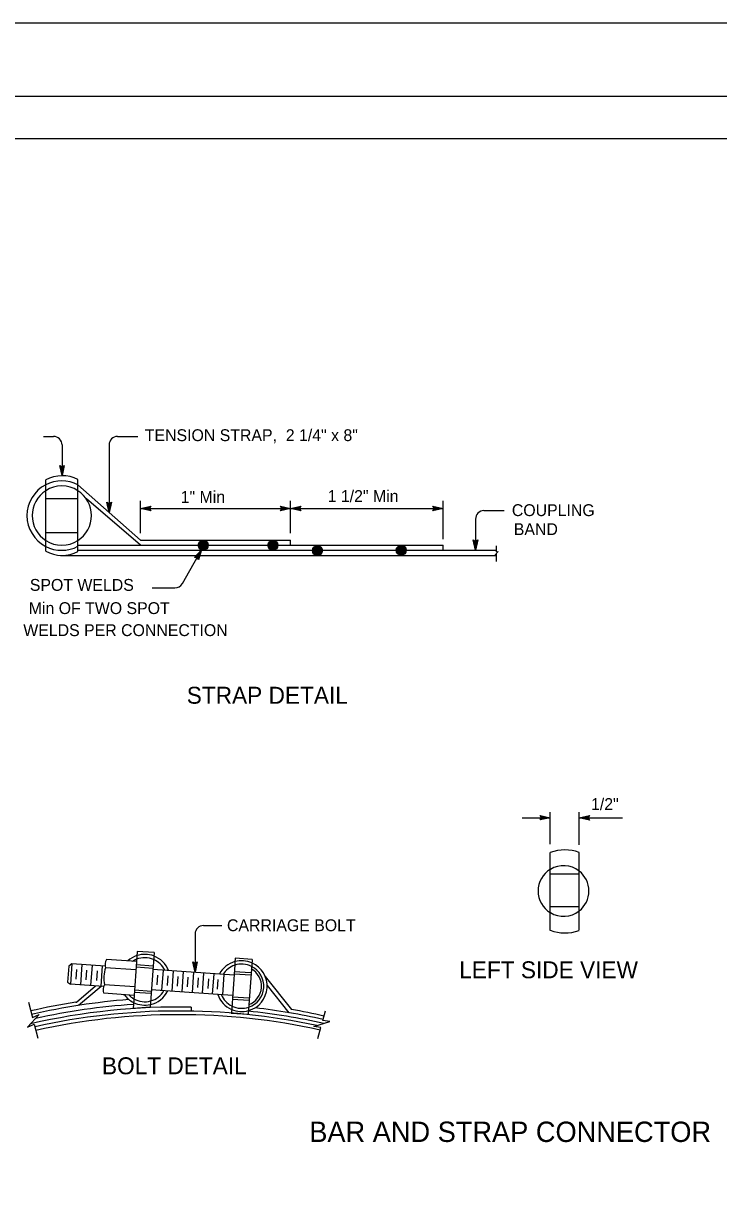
# Model space of a CAD drawing. Extents: x -894 to 866, y -472 to 714.
# Drawn here: x 32 to 443, y 26 to 714 of the extents above; entities that cross this region are included whole.
import ezdxf

# ---------------------------------------------------------------- set-up
doc = ezdxf.new("R2010")
doc.units = 0
for name, color, linetype in [('56 Stage 3 Anno', 7, 'Continuous'), ('57 Undefined', 7, 'Continuous'), ('60 Nongeo Data', 7, 'Continuous'), ('border_PLOTTING-ELEMENTS', 7, 'Continuous'), ('border_rw_22x34_Cut_Lines', 7, 'Continuous'), ('border_SHEET', 7, 'Continuous')]:
    doc.layers.add(name, color=color, linetype=linetype)

msp = doc.modelspace()

# ---------------------------------------------------------------- linework, layer by layer
at = {"layer": '56 Stage 3 Anno'}
for p, q in [((44.47, 469.74), (50.32, 469.74)), ((88.12, 469.74), (100.12, 469.74)), ((55.32, 464.74), (55.32, 446.69)), ((83.12, 464.74), (83.12, 424.98)), ((55.32, 446.69), (53.99, 452.69)), ((53.99, 452.69), (53.99, 452.69)), ((53.99, 452.69), (55.32, 451.89)), ((55.32, 448.08), (54.35, 452.45)), ((55.32, 449.45), (54.7, 452.27)), ((55.32, 450.83), (55.06, 452.04)), ((55.32, 451.89), (56.66, 452.69)), ((56.66, 452.69), (55.32, 446.69)), ((56.3, 452.47), (55.32, 448.07)), ((55.94, 452.24), (55.32, 449.45)), ((55.6, 452.06), (55.32, 450.83)), ((56.66, 452.69), (56.66, 452.69)), ((55.32, 446.69), (55.32, 446.69)), ((83.12, 424.98), (81.79, 430.98)), ((81.79, 430.98), (81.79, 430.98)), ((81.79, 430.98), (83.12, 430.18)), ((83.11, 426.37), (82.15, 430.74)), ((83.12, 427.74), (82.49, 430.57)), ((83.12, 429.12), (82.85, 430.33)), ((83.12, 430.18), (84.46, 430.98)), ((84.46, 430.98), (83.12, 424.98)), ((84.1, 430.76), (83.12, 426.36)), ((83.74, 430.53), (83.12, 427.74)), ((83.39, 430.35), (83.12, 429.12)), ((84.46, 430.98), (84.46, 430.98)), ((101.71, 412.67), (101.71, 431.73)), ((101.71, 427.25), (107.71, 428.58)), ((101.71, 427.25), (280.21, 427.25)), ((107.71, 425.91), (101.71, 427.25)), ((101.71, 427.25), (101.71, 427.25)), ((107.5, 426.27), (103.09, 427.25)), ((103.11, 427.25), (107.48, 428.22)), ((104.48, 427.25), (107.3, 427.87)), ((107.26, 426.63), (104.48, 427.25)), ((105.86, 427.25), (107.07, 427.51)), ((107.09, 426.97), (105.86, 427.25)), ((107.71, 428.58), (106.91, 427.25)), ((106.91, 427.25), (107.71, 425.91)), ((107.71, 428.58), (107.71, 428.58)), ((185.04, 427.24), (184.24, 428.58)), ((184.24, 428.58), (184.24, 428.58)), ((184.24, 428.58), (190.24, 427.24)), ((190.24, 427.24), (184.24, 425.91)), ((184.24, 425.91), (185.04, 427.24)), ((184.45, 428.22), (188.86, 427.24)), ((188.85, 427.24), (184.47, 426.27)), ((187.47, 427.24), (184.65, 426.62)), ((184.69, 427.87), (187.47, 427.24)), ((184.86, 427.52), (186.09, 427.24)), ((186.09, 427.24), (184.88, 426.98)), ((190.21, 412.67), (190.21, 431.73)), ((190.23, 427.25), (196.23, 428.58)), ((196.23, 425.91), (190.23, 427.25)), ((190.23, 427.25), (190.23, 427.25)), ((190.24, 427.24), (190.24, 427.24)), ((196.01, 426.27), (191.61, 427.25)), ((191.62, 427.25), (195.99, 428.22)), ((192.99, 427.25), (195.81, 427.87)), ((195.78, 426.63), (192.99, 427.25)), ((194.37, 427.25), (195.58, 427.51)), ((195.6, 426.97), (194.37, 427.25)), ((196.23, 428.58), (195.43, 427.25)), ((195.43, 427.25), (196.23, 425.91)), ((196.23, 428.58), (196.23, 428.58)), ((275.01, 427.25), (274.21, 428.59)), ((274.21, 428.59), (274.21, 428.59)), ((274.21, 428.59), (280.21, 427.25)), ((280.21, 427.25), (274.21, 425.92)), ((274.21, 425.92), (275.01, 427.25)), ((274.43, 428.23), (278.83, 427.25)), ((278.82, 427.25), (274.45, 426.28)), ((277.45, 427.25), (274.63, 426.63)), ((274.66, 427.87), (277.45, 427.25)), ((274.84, 427.53), (276.07, 427.25)), ((276.07, 427.25), (274.86, 426.99)), ((280.21, 409.15), (280.21, 431.73)), ((280.21, 427.25), (280.21, 427.25)), ((83.12, 424.98), (83.12, 424.98)), ((107.71, 425.91), (107.71, 425.91)), ((184.24, 425.91), (184.24, 425.91)), ((196.23, 425.91), (196.23, 425.91)), ((274.21, 425.92), (274.21, 425.92)), ((299.4, 420.97), (299.4, 402.73)), ((304.4, 425.97), (316.27, 425.97)), ((299.4, 402.73), (298.07, 408.74)), ((298.07, 408.73), (298.07, 408.73)), ((298.07, 408.73), (299.4, 407.93)), ((299.4, 404.13), (298.43, 408.5)), ((299.41, 405.5), (298.78, 408.32)), ((299.41, 406.88), (299.14, 408.09)), ((299.4, 407.93), (300.74, 408.73)), ((300.74, 408.73), (299.4, 402.73)), ((300.39, 408.52), (299.41, 404.11)), ((300.03, 408.28), (299.41, 405.5)), ((299.68, 408.11), (299.41, 406.88)), ((300.74, 408.73), (300.74, 408.73)), ((126.35, 382.96), (137.71, 402.91)), ((133.57, 398.36), (137.71, 402.91)), ((133.99, 398.37), (137.02, 401.71)), ((134.42, 398.4), (136.34, 400.51)), ((134.81, 398.38), (135.65, 399.31)), ((135.65, 399.31), (135.29, 398.13)), ((136.34, 400.51), (135.48, 397.75)), ((137.02, 401.7), (135.7, 397.42)), ((137.71, 402.91), (135.89, 397.04)), ((137.71, 402.91), (137.71, 402.91)), ((299.4, 402.73), (299.4, 402.73)), ((135.13, 398.39), (133.57, 398.36)), ((133.57, 398.36), (133.57, 398.36)), ((135.89, 397.04), (135.13, 398.39)), ((135.89, 397.04), (135.89, 397.04)), ((108.46, 380.43), (122, 380.43)), ((343.53, 229.2), (343.53, 248.07)), ((360.6, 228.75), (360.6, 248.09)), ((326.86, 244.76), (343.49, 244.76)), ((338.29, 244.76), (337.49, 246.1)), ((337.49, 246.1), (337.49, 246.1)), ((337.49, 246.1), (343.49, 244.76)), ((343.49, 244.76), (337.49, 243.43)), ((337.49, 243.43), (338.29, 244.76)), ((337.49, 243.43), (337.49, 243.43)), ((337.7, 245.75), (342.11, 244.76)), ((342.1, 244.76), (337.72, 243.79)), ((340.72, 244.76), (337.9, 244.14)), ((337.94, 245.39), (340.72, 244.76)), ((338.11, 245.04), (339.34, 244.76)), ((339.34, 244.76), (338.13, 244.5)), ((343.49, 244.76), (343.49, 244.76)), ((360.6, 244.76), (366.6, 246.09)), ((360.6, 244.76), (386.07, 244.76)), ((366.6, 243.42), (360.6, 244.76)), ((360.6, 244.76), (360.6, 244.76)), ((366.39, 243.78), (361.98, 244.76)), ((361.99, 244.76), (366.37, 245.73)), ((363.36, 244.76), (366.19, 245.39)), ((366.15, 244.14), (363.36, 244.76)), ((364.75, 244.76), (365.96, 245.03)), ((365.98, 244.48), (364.75, 244.76)), ((366.6, 246.09), (365.8, 244.76)), ((365.8, 244.76), (366.6, 243.42)), ((366.6, 246.09), (366.6, 246.09)), ((366.6, 243.42), (366.6, 243.42)), ((138.82, 181.15), (149.64, 181.15)), ((133.82, 176.15), (133.82, 153.69)), ((133.82, 153.69), (132.49, 159.69)), ((132.49, 159.69), (132.49, 159.69)), ((132.49, 159.69), (133.82, 158.89)), ((133.82, 155.08), (132.85, 159.45)), ((133.82, 156.45), (133.2, 159.28)), ((133.83, 157.83), (133.56, 159.04)), ((133.82, 158.89), (135.16, 159.69)), ((135.16, 159.69), (133.82, 153.69)), ((134.81, 159.47), (133.82, 155.07)), ((134.45, 159.24), (133.82, 156.45)), ((134.1, 159.06), (133.83, 157.83)), ((135.16, 159.69), (135.16, 159.69)), ((133.82, 153.69), (133.82, 153.69))]:
    msp.add_line(p, q, dxfattribs=at)
for centre, start, end in [((50.32, 464.74), 0, 90), ((88.12, 464.74), 90, 180), ((304.4, 420.97), 90, 180), ((122, 385.43), 270, 330.35006), ((138.82, 176.15), 90, 180)]:
    msp.add_arc(centre, 5, start, end, dxfattribs=at)
at = {"layer": '60 Nongeo Data'}
for p, q in [((45.71, 402.11), (45.71, 444.21)), ((64.71, 401.81), (64.71, 444.36)), ((101.71, 408.57), (64.73, 441.2)), ((45.71, 433.16), (64.71, 433.16)), ((101.71, 405.57), (69.73, 433)), ((45.71, 413.16), (64.71, 413.16)), ((101.71, 408.57), (190.21, 408.57)), ((190.21, 405.57), (190.21, 408.57)), ((54.39, 399.57), (311.85, 399.57)), ((64.86, 402.57), (311.85, 402.57)), ((65.05, 405.57), (280.21, 405.57)), ((280.21, 402.57), (280.21, 405.57)), ((312.7, 401.87), (310.92, 399.99)), ((310.92, 399.99), (311.85, 400.32)), ((311.85, 401.65), (311.85, 405.3)), ((311.85, 401.65), (312.7, 401.87)), ((311.85, 396), (311.85, 400.32)), ((343.53, 178.27), (343.53, 224.32)), ((360.53, 178.35), (360.53, 224.34)), ((360.53, 211.52), (343.53, 211.52)), ((360.53, 192.21), (343.53, 192.21)), ((99.68, 165.9), (99.26, 159.94)), ((109.65, 165.2), (99.68, 165.9)), ((109.65, 165.2), (107.39, 132.92)), ((61.07, 158.57), (59.28, 157.27)), ((61.07, 158.57), (60.23, 146.6)), ((80.76, 157.2), (61.07, 158.57)), ((99.23, 159.91), (81.49, 161.16)), ((99.23, 159.91), (97.86, 139.96)), ((157.35, 159.24), (157.27, 158.01)), ((157.53, 161.85), (157.35, 159.24)), ((167.51, 161.15), (157.53, 161.85)), ((167.3, 158.2), (165.27, 129.12)), ((167.51, 161.12), (167.3, 158.2)), ((167.51, 161.15), (167.51, 161.12)), ((59.28, 157.27), (58.62, 147.78)), ((63.89, 155.22), (63.49, 149.5)), ((67.06, 158.16), (66.22, 146.18)), ((69.81, 154.81), (69.41, 149.09)), ((73.04, 157.74), (72.2, 145.77)), ((75.99, 154.37), (75.59, 148.66)), ((79.03, 157.32), (78.19, 145.35)), ((98.91, 154.93), (81.05, 156.17)), ((109, 155.89), (99, 156.59)), ((109.09, 157.24), (99.1, 157.94)), ((156.84, 151.88), (108.95, 155.23)), ((111.71, 151.88), (111.31, 146.16)), ((114.94, 154.81), (114.1, 142.84)), ((117.77, 151.45), (117.37, 145.74)), ((120.92, 154.39), (120.09, 142.42)), ((126.91, 153.97), (126.07, 142)), ((132.89, 153.55), (132.06, 141.58)), ((138.88, 153.13), (138.04, 141.16)), ((144.87, 152.71), (144.03, 140.74)), ((150.85, 152.3), (150.01, 140.32)), ((157.27, 158.01), (155.28, 129.57)), ((166.85, 151.85), (156.88, 152.54)), ((166.85, 153.2), (156.98, 153.89)), ((58.62, 147.78), (60.23, 146.6)), ((79.89, 145.23), (60.23, 146.6)), ((63.88, 135.96), (75.14, 145.56)), ((65.13, 134.08), (78.34, 145.34)), ((98.21, 144.95), (80.35, 146.2)), ((123.63, 151.04), (123.23, 145.33)), ((129.58, 150.63), (129.18, 144.91)), ((135.65, 150.2), (135.25, 144.49)), ((141.81, 149.77), (141.41, 144.05)), ((147.32, 149.39), (146.92, 143.67)), ((175.26, 151.11), (190.75, 131.55)), ((176.49, 145.71), (189.17, 129.69)), ((97.86, 139.96), (79.91, 141.22)), ((91.51, 140.44), (97.84, 139.99)), ((97.86, 139.96), (97.32, 132.24)), ((107.95, 140.95), (97.98, 141.64)), ((108.05, 142.32), (98.07, 143.02)), ((113.32, 142.89), (108.12, 143.25)), ((156, 139.91), (113.43, 142.88)), ((165.77, 136.9), (155.84, 137.6)), ((165.86, 138.26), (155.93, 138.95)), ((35.46, 135.85), (37.84, 126.96)), ((63.49, 135.9), (63.88, 135.96)), ((107.39, 132.92), (97.32, 132.24)), ((122.93, 133.05), (122.73, 133.05)), ((131.49, 132.99), (131.57, 130.64)), ((209.23, 125.07), (210.76, 130.76)), ((165.23, 128.59), (155.26, 129.29)), ((165.27, 129.12), (165.23, 128.59)), ((38.94, 122.85), (41.12, 114.72)), ((206.39, 114.44), (208.13, 120.96))]:
    msp.add_line(p, q, dxfattribs=at)
for points in [[(37.84, 126.96), (41.88, 128.6), (35.04, 121.27), (38.94, 122.85)], [(208.13, 120.96), (203.9, 121.54), (213.49, 124.48), (209.23, 125.07)]]:
    msp.add_lwpolyline(points, dxfattribs=at)
for centre, radius in [((138.69, 405.59), 2.92), ((138.71, 405.56), 2.66), ((138.71, 405.56), 2.39), ((138.72, 405.55), 2.15), ((138.73, 405.55), 1.94), ((138.73, 405.55), 1.74), ((138.74, 405.55), 1.57), ((138.74, 405.55), 1.41), ((138.75, 405.55), 1.27), ((138.75, 405.55), 1.14), ((138.76, 405.55), 1.03), ((138.76, 405.55), 0.927), ((138.76, 405.55), 0.834), ((138.76, 405.55), 0.75), ((138.77, 405.55), 0.675), ((138.77, 405.55), 0.608), ((138.77, 405.55), 0.547), ((138.77, 405.54), 0.492), ((138.77, 405.54), 0.443), ((138.77, 405.54), 0.399), ((138.78, 405.54), 0.359), ((138.78, 405.54), 0.323), ((138.78, 405.54), 0.291), ((138.78, 405.54), 0.262), ((138.78, 405.54), 0.236), ((138.78, 405.54), 0.212), ((179.8, 405.59), 2.92), ((179.82, 405.56), 2.66), ((179.82, 405.56), 2.39), ((179.83, 405.55), 2.15), ((179.84, 405.55), 1.94), ((179.84, 405.55), 1.74), ((179.85, 405.55), 1.57), ((179.85, 405.55), 1.41), ((179.86, 405.55), 1.27), ((179.86, 405.55), 1.14), ((179.87, 405.55), 1.03), ((179.87, 405.55), 0.927), ((179.87, 405.55), 0.834), ((179.87, 405.55), 0.75), ((179.88, 405.55), 0.675), ((179.88, 405.55), 0.608), ((179.88, 405.55), 0.547), ((179.88, 405.54), 0.492), ((179.88, 405.54), 0.443), ((179.88, 405.54), 0.399), ((179.89, 405.54), 0.359), ((179.89, 405.54), 0.323), ((179.89, 405.54), 0.291), ((179.89, 405.54), 0.262), ((179.89, 405.54), 0.236), ((179.89, 405.54), 0.212), ((138.78, 405.54), 0.191), ((138.78, 405.54), 0.172), ((138.78, 405.54), 0.155), ((138.78, 405.54), 0.139), ((138.78, 405.54), 0.125), ((138.78, 405.54), 0.113), ((179.89, 405.54), 0.191), ((179.89, 405.54), 0.172), ((179.89, 405.54), 0.155), ((179.89, 405.54), 0.139), ((179.89, 405.54), 0.125), ((179.89, 405.54), 0.113), ((206.09, 402.44), 2.92), ((206.11, 402.41), 2.66), ((206.12, 402.41), 2.39), ((206.13, 402.41), 2.15), ((206.13, 402.41), 1.94), ((206.14, 402.4), 1.74), ((206.15, 402.4), 1.57), ((206.15, 402.4), 1.41), ((206.15, 402.4), 1.27), ((206.16, 402.4), 1.14), ((206.16, 402.4), 1.03), ((206.16, 402.4), 0.927), ((206.17, 402.4), 0.834), ((206.17, 402.4), 0.75), ((206.17, 402.4), 0.675), ((206.17, 402.4), 0.608), ((206.18, 402.4), 0.547), ((206.18, 402.4), 0.492), ((206.18, 402.4), 0.443), ((206.18, 402.4), 0.399), ((206.18, 402.4), 0.359), ((206.18, 402.4), 0.323), ((206.18, 402.4), 0.291), ((206.18, 402.4), 0.262), ((206.19, 402.4), 0.236), ((206.19, 402.39), 0.212), ((206.19, 402.39), 0.191), ((206.19, 402.39), 0.172), ((206.19, 402.39), 0.155), ((206.19, 402.39), 0.139), ((206.19, 402.39), 0.125), ((206.19, 402.39), 0.113), ((255.54, 402.63), 2.92), ((255.56, 402.6), 2.66), ((255.56, 402.59), 2.39), ((255.57, 402.59), 2.15), ((255.58, 402.59), 1.94), ((255.58, 402.59), 1.74), ((255.59, 402.59), 1.57), ((255.59, 402.59), 1.41), ((255.6, 402.59), 1.27), ((255.6, 402.59), 1.14), ((255.61, 402.59), 1.03), ((255.61, 402.58), 0.927), ((255.61, 402.58), 0.834), ((255.61, 402.58), 0.75), ((255.62, 402.58), 0.675), ((255.62, 402.58), 0.608), ((255.62, 402.58), 0.547), ((255.62, 402.58), 0.492), ((255.62, 402.58), 0.443), ((255.62, 402.58), 0.399), ((255.63, 402.58), 0.359), ((255.63, 402.58), 0.323), ((255.63, 402.58), 0.291), ((255.63, 402.58), 0.262), ((255.63, 402.58), 0.236), ((255.63, 402.58), 0.212), ((255.63, 402.58), 0.191), ((255.63, 402.58), 0.172), ((255.63, 402.58), 0.155), ((255.63, 402.58), 0.139), ((255.63, 402.58), 0.125), ((255.63, 402.58), 0.113)]:
    msp.add_circle(centre, radius, dxfattribs=at)
for centre, radius, start, end in [((55.14, 423.08), 20.5, 117.41993, 242.58019), ((55.14, 423.08), 20.5, 62.12602, 117.41993), ((55.21, 423.07), 17.5, 57.07068, 122.92932), ((55.36, 425.78), 20.8, 63.27456, 117.63371), ((55.21, 423.07), 17.5, 122.92932, 237.07086), ((55.21, 423.07), 17.5, 302.92914, 57.07068), ((55.21, 423.07), 17.5, 237.07086, 302.92914), ((55.14, 423.08), 20.5, 242.58019, 297.87385), ((55.5, 419.71), 20.14, 240.93784, 297.24574), ((352.29, 201.29), 24.5, 70.15904, 110.98382), ((351.34, 201.53), 15, 121.15841, 238.84139), ((351.39, 201.49), 15, 52.09812, 121.319), ((351.34, 201.53), 15, 308.16883, 51.83141), ((351.38, 201.57), 15, 238.68092, 307.94159), ((352.29, 201.29), 24.5, 249.01599, 289.66871), ((86.73, 158.18), 6.02, 150.33814, 199.41718), ((104.24, 149.16), 15, 108.4474, 132.45806), ((104.2, 149.18), 13, 112.02417, 123.70112), ((104.2, 149.18), 13, 66.63193, 112.02417), ((104.24, 149.16), 15, 69.39278, 108.4474), ((104.2, 149.18), 13, 25.4897, 66.60655), ((104.24, 149.16), 15, 21.17584, 69.39278), ((161.41, 145.39), 15, 105.65109, 151.88309), ((161.38, 145.35), 13.05, 63.45945, 108.31686), ((161.41, 145.39), 15, 66.81166, 105.29562), ((161.41, 145.39), 15, 285.4033, 66.53913), ((98.51, 149.94), 18.54, 160.35198, 191.64759), ((161.38, 145.35), 13.05, 108.53644, 147.58714), ((161.38, 145.35), 13.05, 288.64673, 63.37056), ((161.4, 145.39), 11.69, 291.00658, 61.02871), ((85.58, 143.22), 6.02, 150.33814, 199.41718), ((104.24, 149.16), 15, 215.71416, 243.58687), ((104.2, 149.18), 13, 223.88792, 240.16217), ((104.2, 149.18), 13, 240.16224, 285.26632), ((104.24, 149.16), 15, 282.57914, 333.91607), ((104.2, 149.18), 13, 285.35697, 330.19342), ((161.41, 145.39), 15, 198.95416, 246.46143), ((161.38, 145.35), 13.05, 202.43002, 243.50253), ((124.34, -259.15), 392.2, 88.95479, 102.89753), ((124.63, -251.5), 392.2, 98.96786, 102.93951), ((125.32, -253.54), 392.2, 94.46748, 102.95798), ((124.21, -261.49), 392.2, 77.99008, 102.48942), ((124.01, -256.69), 392.2, 93.87754, 102.40743), ((104.24, 149.16), 15, 243.58687, 282.57914), ((161.41, 145.39), 15, 246.50546, 285.35653), ((161.38, 145.35), 13.05, 243.55202, 288.59432), ((123.46, -256.95), 392.2, 77.34308, 83.26866), ((123.64, -254.83), 392.2, 77.29024, 80.15774), ((124.21, -261.49), 390.02, 77.63542, 102.48573), ((124.74, -259.47), 392.2, 77.4602, 84.05123)]:
    msp.add_arc(centre, radius, start, end, dxfattribs=at)
at = {"layer": 'border_PLOTTING-ELEMENTS'}
for points in [[(-894.04, -472.44), (865.96, -472.44), (865.96, 713.56), (-894.04, 713.56)], [(-864.04, 670.56), (835.96, 670.56), (835.96, -429.44), (-864.04, -429.44)]]:
    msp.add_lwpolyline(points, close=True, dxfattribs=at)
at = {"layer": 'border_rw_22x34_Cut_Lines'}
msp.add_lwpolyline([(-864.04, 670.56), (835.96, 670.56), (835.96, -429.44), (-864.04, -429.44)], close=True, dxfattribs=at)
at = {"layer": 'border_SHEET'}
msp.add_line((-814.04, 645.56), (810.96, 645.56), dxfattribs=at)

# ---------------------------------------------------------------- texts
at = {"layer": '57 Undefined'}
for s, height, p in [('TENSION STRAP,  2 1/4" x 8"', 7, (104.19, 467.01)), ('1" Min', 7, (125.37, 430.58)), ('1 1/2" Min', 7, (212.12, 431.07)), ('COUPLING', 7, (320.85, 422.76)), ('BAND', 7, (322, 411.55)), ('SPOT WELDS', 7, (36.32, 378.66)), ('Min OF TWO SPOT', 7, (35.68, 364.95)), (' WELDS PER CONNECTION ', 7, (29.86, 351.95)), ('STRAP DETAIL', 10, (128.94, 312.04)), ('1/2"', 7, (367.58, 249.33)), ('CARRIAGE BOLT', 7, (152.69, 177.82)), ('LEFT SIDE VIEW', 10, (289.77, 150.04)), ('BOLT DETAIL', 10, (78.89, 93.38)), ('BAR AND STRAP CONNECTOR', 12, (201.27, 53.44))]:
    msp.add_text(s, height=height, dxfattribs=at).set_placement(p)

doc.saveas('drawing.dxf')
